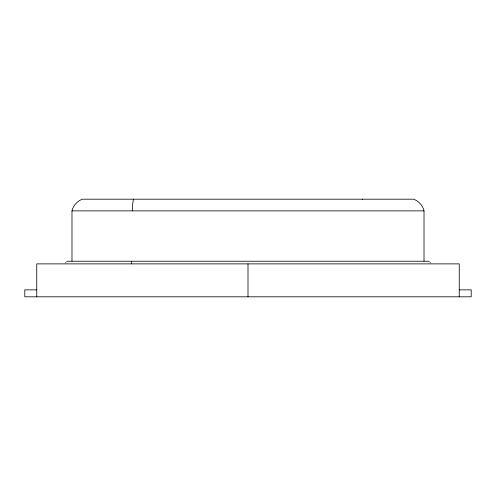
<?xml version="1.0" encoding="UTF-8"?>
<svg xmlns="http://www.w3.org/2000/svg" width="496" height="496" viewBox="0 0 496 496"><rect width="100%" height="100%" fill="white"/><g stroke="black" fill="none" stroke-linecap="round" stroke-linejoin="round"><path stroke-width="0.74" d="M65.813 262.285L65.813 262.824M430.187 262.824L430.187 262.285M131.638 261.237L131.638 263.878M71.982 261.237L71.982 210.874C73.203 205.542 77.277 201.016 82.429 199.194L413.571 199.194C418.723 201.016 422.797 205.542 424.018 210.874L424.018 261.237M71.982 210.874L424.018 210.874M66.582 261.237L429.418 261.237M36.747 289.856L24.8 289.856L24.8 296.806L471.2 296.806L471.2 289.856L459.253 289.856M459.253 296.806L459.253 263.878L36.747 263.878L36.747 296.806M248 263.878L248 296.806M132.296 210.868A16.473 2.003 -90 0 1 133.579 199.212M362.421 199.212A16.473 2.003 90 0 1 362.576 199.721"/></g></svg>
